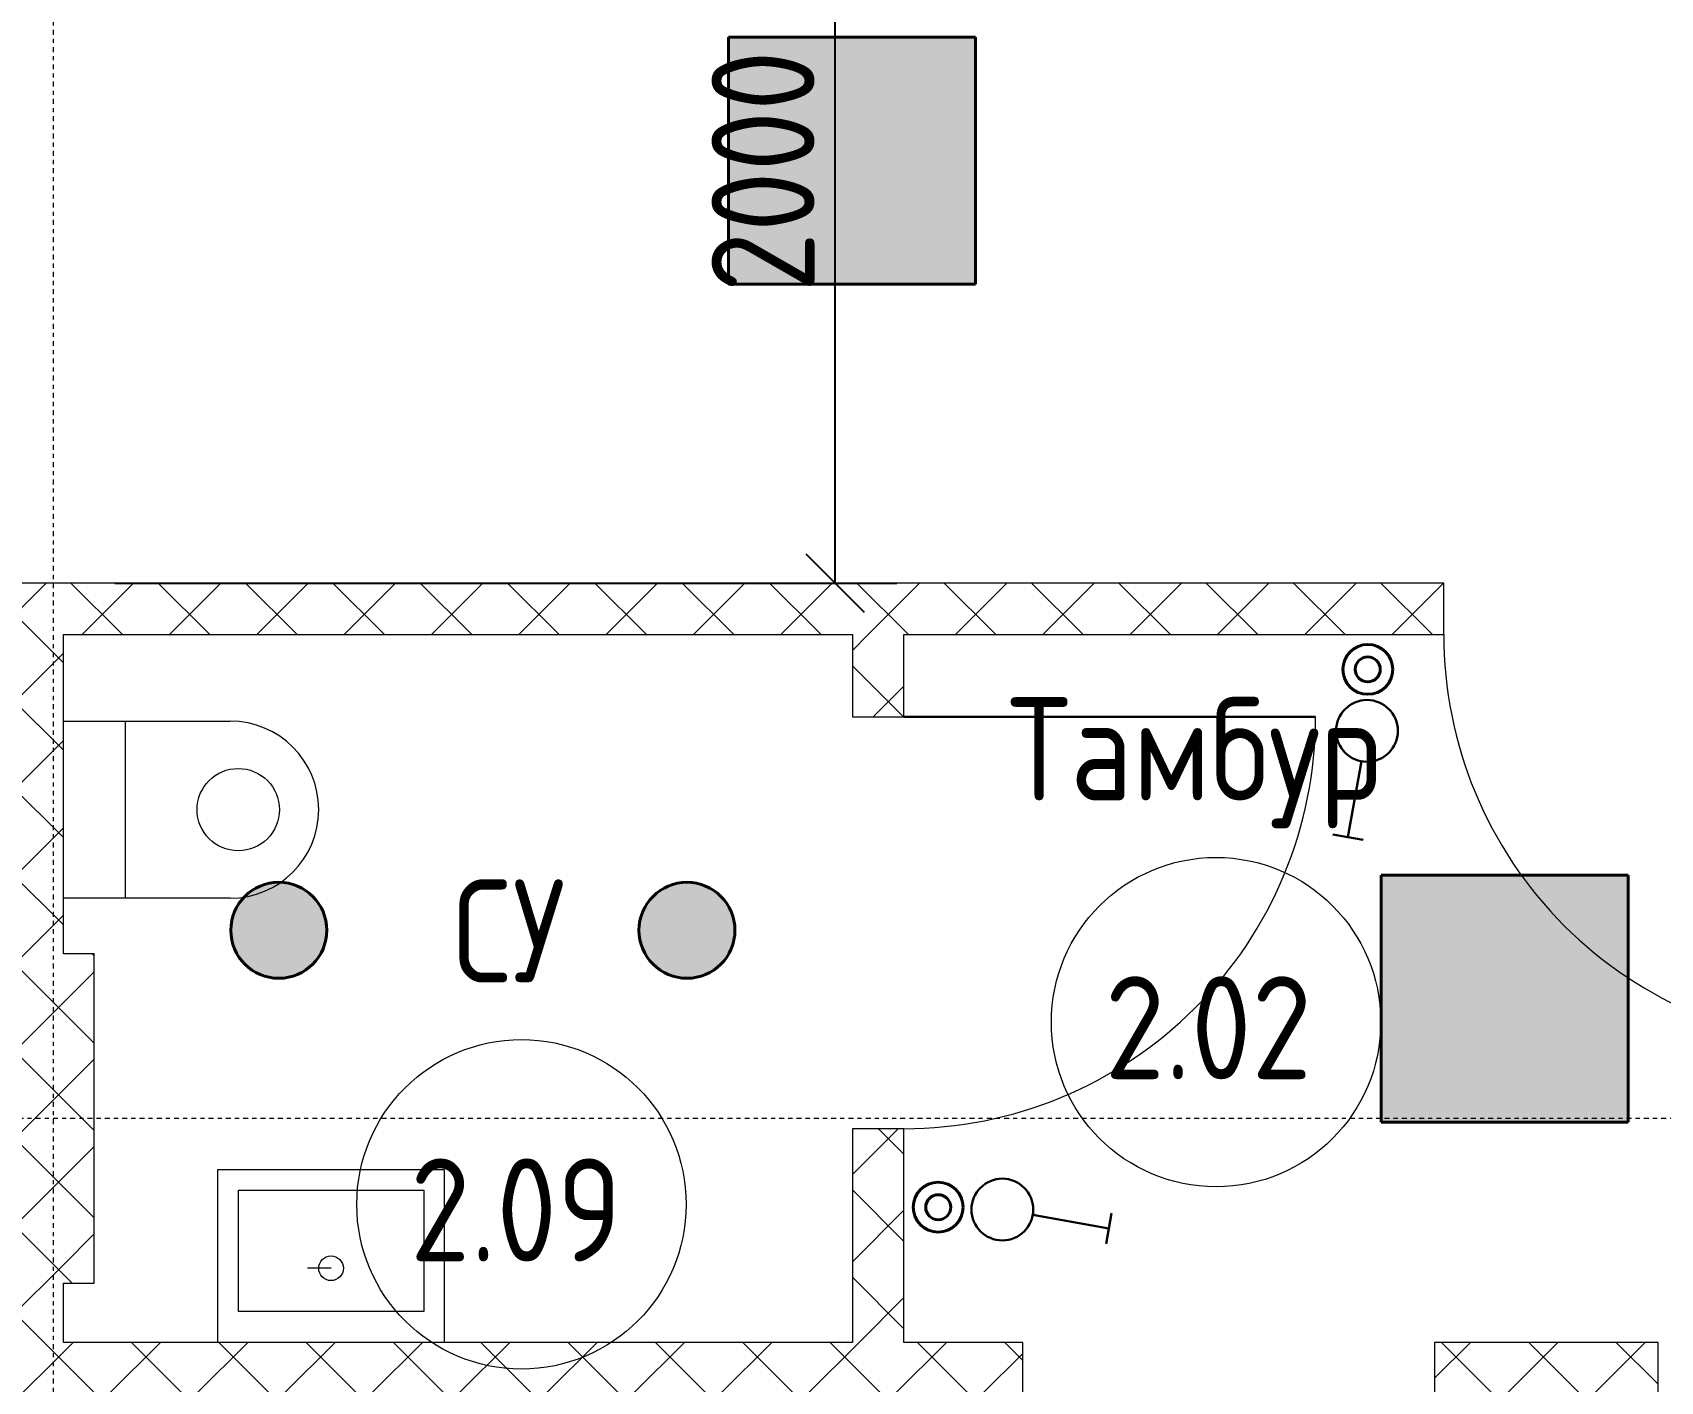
# Model space of a CAD drawing. Header units: millimetres. Extents: x -174154 to -170572, y -111302 to -109817.
# Drawn here: x -174049.15 to -174009.61, y -110576.53 to -110543.77 of the extents above; entities that cross this region are included whole.
import ezdxf

# ---------------------------------------------------------------- set-up
doc = ezdxf.new("R2010")
doc.units = ezdxf.units.MM
doc.linetypes.add('ACAD_ISO02W100', pattern=[15, 12, -3])
doc.linetypes.add('ADSK_Линия сетки', pattern=[21, 12, -3, 3, -3])
doc.layers.get('Defpoints').update_dxf_attribs({"color": 70})
doc.layers.add('!Выключатели', color=200, linetype='Continuous')
for name, color, linetype, lineweight in [('!Освещение', 190, 'Continuous', 40), ('!Подложка', 252, 'ACAD_ISO02W100', 25), ('Двери', 7, 'Continuous', 18), ('Марки помещений', 7, 'Continuous', 18), ('Оси', 7, 'Continuous', 9), ('Панель', 7, 'Continuous', 18), ('Размеры', 7, 'Continuous', 9), ('Сантехнические приборы', 7, 'Continuous', 18), ('Стены разрез', 7, 'Continuous', 40), ('Электрика', 7, 'Continuous', 40)]:
    doc.layers.add(name, color=color, linetype=linetype, lineweight=lineweight)
doc.styles.add('GOST Common', font='GOST Common.ttf', dxfattribs={"width": 0.9, "height": 250})
doc.dimstyles.new('ADSK_Проверочный', dxfattribs={"dimscale": 304.8, "dimtxt": 251.4287490705518, "dimasz": 0.4639107611548557, "dimexe": 0.4921259842519685, "dimexo": 0.4921259842519685, "dimgap": 0.1640419947506562, "dimtad": 1, "dimdec": 0, "dimdsep": 46, "dimtxsty": 'GOST Common', "dimblk1": 'OBLIQUE', "dimblk2": 'OBLIQUE', "dimsah": 1, "dimcen": 0.09, "dimazin": 0, "dimtfac": 1, "dimtdec": 4, "dimtix": 1, "dimtmove": 0, "dimatfit": 3, "dimfxl": 1, "dimtvp": 1, "dimtolj": 1, "dimtzin": 0, "dimarcsym": 2})
pattern_1 = [(45, (30280.00000000015, 12304.99999999978), (-106.0660171779821, 106.0660171779821), []), (135, (30280.00000000015, 12304.99999999978), (-106.0660171779821, -106.0660171779821), [])]

# ---------------------------------------------------------------- blocks, each defined once
blk = doc.blocks.new('*U228')
at = {"layer": 'Электрика', "true_color": 0xffffff}
h = blk.add_hatch(color=7, dxfattribs=at)
h.dxf.hatch_style = 1
h.paths.add_polyline_path([(3.024999999998727, 3.025000000000002), (3.025000000000546, -3.024999999999999), (-3.024999999999636, -3.024999999999999), (-3.024999999999636, 3.025000000000002)])
at = {"layer": 'Электрика', "color": 5}
for p, q in [((-3.024999999999636, -3.024999999999999), (-3.024999999999636, 3.025000000000002)), ((-3.024999999999636, 3.025000000000002), (3.024999999998727, 3.025000000000002)), ((3.024999999998727, 3.025000000000002), (3.025000000000546, -3.024999999999999)), ((-3.024999999999636, -3.024999999999999), (3.025000000000546, -3.024999999999999))]:
    blk.add_line(p, q, dxfattribs=at)
blk = doc.blocks.new('*U245')
at = {"color": 0, "linetype": 'ByBlock', "lineweight": -2}
for points in [[(0.3420201433256692, -0.9396926207859071), (1.197070501639845, -3.288924172750681)], [(1.197070501639845, -3.288924172750681), (1.666916812032799, -3.117914101087843)], [(0.727224191246891, -3.459934244413513), (1.197070501639845, -3.288924172750681)]]:
    blk.add_lwpolyline(points, dxfattribs=at)
blk.add_circle((0, 0), 1, dxfattribs=at)
blk = doc.blocks.new('AC_Дверь_Однопольная_ДеревяннаяНаружная_ГОСТ24698-81 - 960х2080h-799803-В_АР_ПЭ_02 Этаж')
at = {"layer": 'Панель', "lineweight": 30}
blk.add_line((-500.0000000000111, 62.5000000009599), (-500.0000000000111, 1062.50000000096), dxfattribs=at)
at = {"layer": 'Панель'}
blk.add_arc((-500.000000000011, 62.5000000009599), 1000.000000000001, 3.180554681463517e-14, 90.00000000000017, dxfattribs=at)
blk = doc.blocks.new('AC_Дверь_Однопольная_ДеревяннаяНаружная_ГОСТ24698-81 - 960х2080h Г-799396-В_АР_ПЭ_02 Этаж')
at = {"layer": 'Панель', "lineweight": 30}
blk.add_line((-500.0000000000111, 62.5000000009599), (-500.0000000000111, 1062.50000000096), dxfattribs=at)
at = {"layer": 'Панель'}
blk.add_arc((-500.000000000011, 62.5000000009599), 1000.000000000001, 3.180554681463517e-14, 90.00000000000017, dxfattribs=at)
blk = doc.blocks.new('ADSK_Умывальник со смесителем - Умывальник-246140-В_АР_ПЭ_02 Этаж')
at = {"layer": 'Сантехнические приборы'}
for p, q in [((-275.0000000000001, -420.000000000001), (-275.0000000000001, 0)), ((275.0000000000007, 0), (275.0000000000007, -420.000000000001)), ((-224.9999999999988, -370.0000000000007), (-224.9999999999988, -74.99999999999756)), ((-224.9999999999988, -74.99999999999756), (224.9999999999993, -74.99999999999756)), ((224.9999999999993, -74.99999999999756), (224.9999999999993, -370.0000000000007)), ((1.808209189672272e-12, -179.9999999999982), (57.00000000000185, -179.9999999999984)), ((224.9999999999993, -370.0000000000007), (-224.9999999999988, -370.0000000000007)), ((275.0000000000007, -420.000000000001), (-275, -420.000000000001))]:
    blk.add_line(p, q, dxfattribs=at)
blk.add_circle((0, -180), 30.00000000000002, dxfattribs=at)
blk = doc.blocks.new('ADSK_Унитаз_ГОСТ 30493-96 - С прямым выпуском-123696-В_АР_ПЭ_02 Этаж')
at = {"layer": 'Сантехнические приборы', "lineweight": 9}
for p, q in [((4.940324334012971e-12, 214.9999999999916), (405.0000000000045, 214.9999999999916)), ((149.9999999999996, 214.9999999999916), (150.0000000000003, -215.0000000000099)), ((405.0000000000059, -215.0000000000099), (4.940581277423917e-12, -215.0000000000099))]:
    blk.add_line(p, q, dxfattribs=at)
blk.add_circle((424.5493862857692, -8.662937034387142e-12), 100.0000000000001, dxfattribs=at)
blk.add_arc((405.0000000000045, -8.662937034387142e-12), 215.0000000000174, 270.0000000000001, 90.00000000000006, dxfattribs=at)
blk = doc.blocks.new('_Oblique')
at = {"color": 0, "linetype": 'ByBlock', "lineweight": -2}
blk.add_line((-0.5, -0.5), (0.5, 0.5), dxfattribs=at)
blk = doc.blocks.new('*D514')
at = {"layer": 'Defpoints', "color": 0, "transparency": 16777216}
for p in [(7830.00012703508, 8764.99999999985), (9729.245414757272, 8764.99999999985), (7830.000127035073, 6764.999999999851)]:
    blk.add_point(p, dxfattribs=at)
at = {"layer": 'Размеры', "color": 0, "lineweight": -2, "transparency": 16777216}
for p, q in [((7980.00012703508, 8764.99999999985), (9879.245414757272, 8764.99999999985)), ((9729.245414757272, 6764.999999999851), (9729.245414757272, 8764.99999999985)), ((7980.000127035073, 6764.999999999851), (9879.245414757272, 6764.999999999851))]:
    blk.add_line(p, q, dxfattribs=at)
at = {"layer": 'Размеры', "color": 0, "lineweight": -2, "transparency": 16777216, "xscale": 141.4, "yscale": 141.4, "zscale": 141.4}
for p, rotation in [((9729.245414757272, 8764.99999999985), 90), ((9729.245414757272, 6764.999999999851), 270)]:
    blk.add_blockref('_Oblique', p, dxfattribs=dict(at, rotation=rotation))
at = {"layer": 'Размеры', "color": 0, "lineweight": 20, "transparency": 16777216, "insert": (9554.245414757272, 7764.999999999846), "char_height": 250, "width": 756.8431497445762, "attachment_point": 5, "rotation": 90, "style": 'GOST Common'}
blk.add_mtext('\\A1;2000', dxfattribs=at)
blk = doc.blocks.new('ADSK_Марка_Помещение_2_ГОСТ21-501-2011 - Имя и Категория-86712-В_АР_ПЭ_02 Этаж')
at = {"layer": 'Марки помещений'}
blk.add_circle((1.928857696959173e-16, -1.244575859722303e-16), 4.000000000000004, dxfattribs=at)
blk = doc.blocks.new('*U247')
at = {"ltscale": 10}
h = blk.add_hatch(color=255, dxfattribs=at)
h.dxf.hatch_style = 1
edge = h.paths.add_edge_path()
edge.add_arc((0, -1.110223024625157e-16), 2.500000000000028, 0, 360)
at = {"layer": '!Освещение', "color": 5, "lineweight": 40}
blk.add_circle((0, -1.110223024625157e-16), 2.500000000000028, dxfattribs=at)
blk = doc.blocks.new('Расп.кор.')
at = {"layer": 'Электрика', "lineweight": 40}
for radius in [0.6052509563797912, 0.3033444430485588]:
    blk.add_circle((0, 0), radius, dxfattribs=at)
blk = doc.blocks.new('A$C02fe7d8c')
at = {"layer": 'Стены разрез', "lineweight": 20, "true_color": 0x636466}
h = blk.add_hatch(dxfattribs=at)
h.set_pattern_fill('FP_1', color=251, style=0, pattern_type=2)
h.set_pattern_definition(pattern_1)
h.paths.add_polyline_path([(12807.49999999998, 6639.999999999824), (12807.49999999998, 6764.999999999823), (12207.49999999998, 6764.999999999823), (12207.49999999998, 6639.999999999834)])
h.paths.add_polyline_path([(11207.49999999998, 6639.999999999834), (11207.49999999998, 6764.999999999831), (4346.265622746807, 6764.999999999857), (4346.265622746807, 6639.999999999851), (9896.265622746814, 6639.999999999834)])
h.paths.add_polyline_path([(3125.215508849058, 6639.999999999859), (3346.265622746807, 6639.999999999859), (3346.265622746807, 6764.999999999857), (2554.999999999985, 6764.999999999857), (2554.999999999985, 6639.999999999859)])
h = blk.add_hatch(dxfattribs=at)
h.set_pattern_fill('FP_1', color=251, style=0, pattern_type=2)
h.set_pattern_definition(pattern_1)
h.paths.add_polyline_path([(7855.000127034993, 409.9999999999673), (7855.000127035015, 6639.999999999842), (7730.000127035011, 6639.999999999842), (7730.000127034993, 409.9999999999673)])
h = blk.add_hatch(dxfattribs=at)
h.set_pattern_fill('FP_1', color=251, style=0, pattern_type=2)
h.set_pattern_definition(pattern_1)
h.paths.add_polyline_path([(9896.26562274681, 4920.999999999834), (9896.265622746814, 5439.999999999837), (9771.265622746807, 5439.999999999837), (9771.265622746807, 4920.999999999834)])
h.paths.add_polyline_path([(9771.265622746807, 6439.999999999835), (9896.265622746814, 6439.999999999835), (9896.265622746814, 6639.999999999834), (9771.265622746807, 6639.999999999834)])
h = blk.add_hatch(dxfattribs=at)
h.set_pattern_fill('FP_1', color=251, style=0, pattern_type=2)
h.set_pattern_definition(pattern_1)
h.paths.add_polyline_path([(7855.000127035008, 5064.999999999827), (7930.000127035135, 5064.999999999836), (7930.000127035004, 5864.999999999836), (7855.000127035015, 5864.999999999836)])
h = blk.add_hatch(dxfattribs=at)
h.set_pattern_fill('FP_1', color=251, style=0, pattern_type=2)
h.set_pattern_definition(pattern_1)
h.paths.add_polyline_path([(15467.49999999987, 4795.999999999811), (15467.49999999987, 4920.999999999817), (12728.00012703501, 4920.999999999825), (12728.00012703501, 4795.999999999819), (15143.40143225145, 4795.999999999811)])
h.paths.add_polyline_path([(11185.250127035, 4795.999999999828), (11728.000127035, 4795.999999999828), (11728.000127035, 4920.999999999834), (11185.250127035, 4920.999999999834), (11185.250127035, 4901.037065884496)])
h.paths.add_polyline_path([(10185.250127035, 4795.999999999828), (10185.250127035, 4920.999999999834), (7855.000127035008, 4920.999999999843), (7855.000127035004, 4795.999999999836), (9885.445090762903, 4795.999999999828)])
at = {"layer": 'Оси', "linetype": 'ADSK_Линия сетки'}
for p, q in [((7830.000127035084, 16592.85830273532), (7830.000127035055, -2195.000000000138)), ((32579.65973424556, 5465.000000000945), (-1856.358330931376, 5465.000000001057))]:
    blk.add_line(p, q, dxfattribs=at)
at = {"layer": 'Стены разрез', "color": 251, "lineweight": 20, "true_color": 0x636466}
for p, q in [((11207.5, 6764.999999999835), (4346.265622746832, 6764.999999999857)), ((11207.5, 6639.999999999835), (11207.5, 6764.999999999835)), ((7855.000127035037, 5864.999999999833), (7855.00012703504, 6639.999999999846)), ((7855.00012703504, 6639.999999999846), (9771.265622746832, 6639.99999999984)), ((9771.265622746832, 6639.99999999984), (9771.265622746832, 6439.99999999984)), ((9896.265622746836, 6439.99999999984), (9896.265622746836, 6639.99999999984)), ((9896.265622746836, 6639.99999999984), (11207.5, 6639.999999999835)), ((9771.265622746832, 6439.99999999984), (9896.265622746836, 6439.99999999984)), ((7930.000127035029, 5864.999999999844), (7855.00012703504, 5864.999999999833)), ((7930.00012703516, 5064.999999999844), (7930.000127035029, 5864.999999999844)), ((9896.265622746836, 5439.999999999841), (9771.265622746832, 5439.999999999841)), ((9771.265622746832, 5439.999999999841), (9771.265622746829, 4920.999999999839)), ((9896.265622746832, 4920.999999999837), (9896.265622746836, 5439.999999999841)), ((7855.000127035037, 5064.999999999832), (7930.00012703516, 5064.999999999844)), ((7855.000127035037, 4920.999999999845), (7855.000127035037, 5064.999999999832)), ((9771.265622746829, 4920.999999999839), (7855.000127035037, 4920.999999999845)), ((10185.25012703503, 4920.999999999836), (9896.265622746832, 4920.999999999839)), ((10185.25012703503, 4795.999999999836), (10185.25012703503, 4920.999999999836)), ((11728.00012703503, 4920.999999999831), (11185.25012703503, 4920.999999999834)), ((11185.25012703503, 4920.999999999834), (11185.25012703503, 4795.999999999834)), ((11728.00012703503, 429.9999999998654), (11728.00012703503, 4920.999999999831))]:
    blk.add_line(p, q, dxfattribs=at)
at = {"layer": 'Двери', "color": 251, "lineweight": 20, "true_color": 0x636466}
for name, p, rotation in [('AC_Дверь_Однопольная_ДеревяннаяНаружная_ГОСТ24698-81 - 960х2080h Г-799396-В_АР_ПЭ_02 Этаж', (11707.5, 6702.499999999834), 180), ('AC_Дверь_Однопольная_ДеревяннаяНаружная_ГОСТ24698-81 - 960х2080h-799803-В_АР_ПЭ_02 Этаж', (9833.765622746832, 5939.999999999832), 269.9999999999998)]:
    blk.add_blockref(name, p, dxfattribs=dict(at, rotation=rotation))
at = {"layer": 'Марки помещений', "color": 251, "lineweight": 20, "true_color": 0x636466, "xscale": 99.99999999999993, "yscale": 99.99999999999993, "zscale": 99.99999999999993}
for p in [(10654.60007019865, 5698.731027506724), (8967.525886816351, 5256.244883762)]:
    blk.add_blockref('ADSK_Марка_Помещение_2_ГОСТ21-501-2011 - Имя и Категория-86712-В_АР_ПЭ_02 Этаж', p, dxfattribs=at)
at = {"layer": 'Сантехнические приборы', "color": 251, "lineweight": 20, "true_color": 0x636466}
blk.add_blockref('ADSK_Унитаз_ГОСТ 30493-96 - С прямым выпуском-123696-В_АР_ПЭ_02 Этаж', (7855.000127035091, 6214.828844088343), dxfattribs=at)
at = {"layer": 'Сантехнические приборы', "color": 251, "lineweight": 20, "true_color": 0x636466, "rotation": 180}
blk.add_blockref('ADSK_Умывальник со смесителем - Умывальник-246140-В_АР_ПЭ_02 Этаж', (8505.00012703516, 4920.999999999841), dxfattribs=at)
at = {"layer": 'Марки помещений', "color": 251, "lineweight": 20, "true_color": 0x636466, "char_height": 249.9999999999997, "attachment_point": 1, "style": 'GOST Common'}
for s, insert, width in [('Тамбур', (10148.63679707223, 6487.396882376593), 1233.797062499999), ('СУ', (8800.86261368994, 6044.910738631868), 411.2656874999996), ('2.02', (10383.98679707224, 5810.12311910201), 663.7972499999995), ('2.09', (8696.91261368994, 5367.636975357285), 663.7972499999995)]:
    blk.add_mtext(s, dxfattribs=dict(at, insert=insert, width=width))
at = {"layer": 'Размеры', "color": 251, "lineweight": 20, "true_color": 0x636466}
dim = blk.add_linear_dim(base=(9729.245414757272, 8764.99999999985), p1=(7830.000127035069, 6764.999999999847), p2=(7830.000127035077, 8764.999999999847), angle=90, dimstyle='ADSK_Проверочный', override={"dimpost": '<>', "dimfxl": 2000}, dxfattribs=at)
dim.commit()
dim.dimension.update_dxf_attribs({"geometry": '*D514', "text_midpoint": (9554.245414757272, 7764.999999999846)})

msp = doc.modelspace()

# ---------------------------------------------------------------- block references
at = {"layer": '!Выключатели', "lineweight": 30, "xscale": 0.7500000000000001, "yscale": 0.7500000000000001, "zscale": 0.7500000000000001}
for p, rotation in [((-174016.7388707998, -110560.7258500373), 329.8735010370157), ((-174025.5951669467, -110572.3512620445), 59.87350103701571)]:
    msp.add_blockref('*U245', p, dxfattribs=dict(at, rotation=rotation))
at = {"layer": '!Освещение', "color": 18, "lineweight": 9, "true_color": 0x000000, "xscale": 0.9917355371882407, "yscale": 0.9917355371882407, "zscale": 0.9917355371882407}
for p in [(-174029.2451114088, -110546.8765874868), (-174013.3966148742, -110567.2316145175)]:
    msp.add_blockref('*U228', p, dxfattribs=at)
at = {"layer": '!Освещение', "color": 18, "lineweight": 9, "true_color": 0x000000, "xscale": 0.4662981032951955, "yscale": 0.4662981032951955, "zscale": 0.4662981032951955, "rotation": 270}
for p in [(-174043.1693046036, -110565.5693493044), (-174033.2554403965, -110565.5693493044)]:
    msp.add_blockref('*U247', p, dxfattribs=at)
at = {"layer": '!Подложка', "ltscale": 20, "xscale": 0.01, "yscale": 0.01, "zscale": 0.01}
msp.add_blockref('A$C02fe7d8c', (-174126.9501441634, -110624.7877293258), dxfattribs=at)
at = {"layer": 'Электрика', "rotation": 90}
for p in [(-174016.7195957206, -110559.2336822028), (-174027.1536283964, -110572.2947522948)]:
    msp.add_blockref('Расп.кор.', p, dxfattribs=at)

doc.saveas('drawing.dxf')
